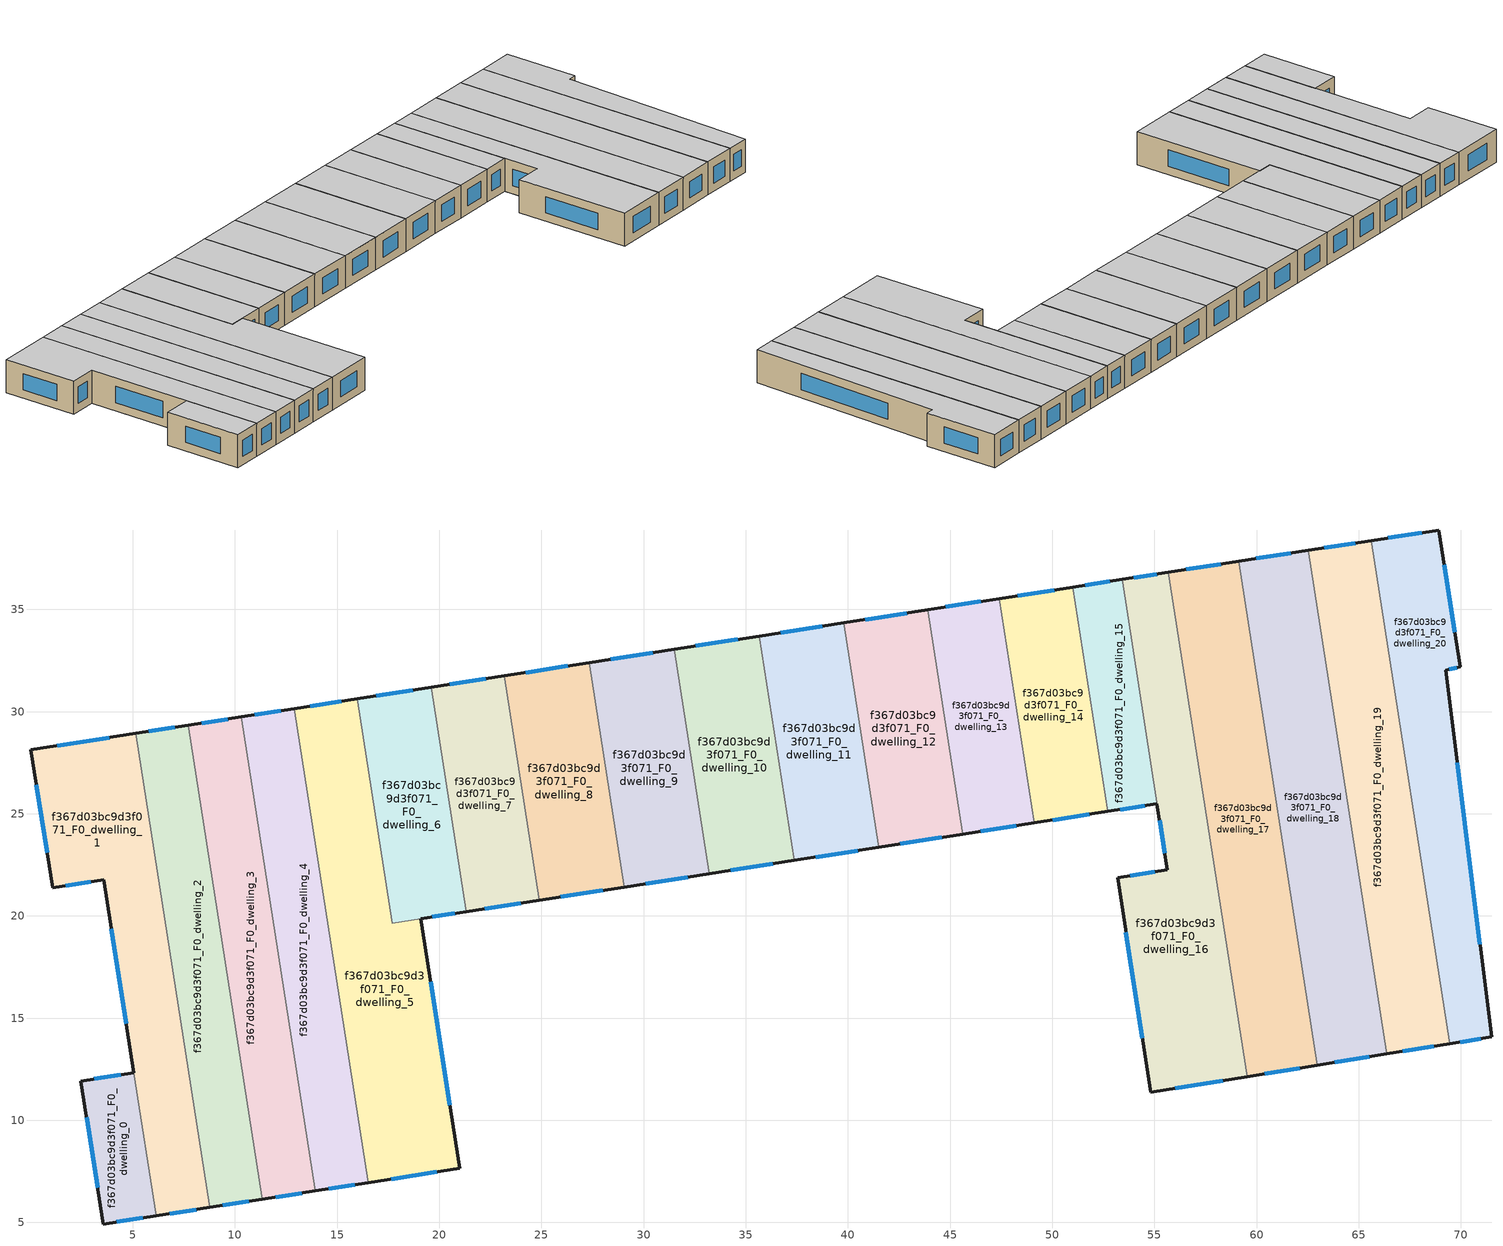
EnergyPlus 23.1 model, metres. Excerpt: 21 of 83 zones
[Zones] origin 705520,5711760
f367d03bc9d3f071_F0_dwelling_0
 floor ground (EU_floor_Construction): 5.06,12.33 6.15,5.33 3.56,4.93 2.46,11.92 z0
 wall outside (EU_wall_Construction): 5.06,12.33 2.46,11.92 3.56,4.93 6.15,5.33 z0:3
 wall to f367d03bc9d3f071_F0_dwelling_1 (EU_wall_Construction): 6.15,5.33 5.06,12.33 z0:3
 window (EU_Window_Construction): 4.22,5.03 5.5,5.23 / 2.74,10.15 3.28,6.69 / 4.4,12.22 3.12,12.02 z0.76:2.24
 ceiling to f367d03bc9d3f071_F1_dwelling_0 (EU_floor_Construction): 6.15,5.33 5.06,12.33 2.46,11.92 3.56,4.93 z3
f367d03bc9d3f071_F0_dwelling_1
 floor ground (EU_floor_Construction): 5.14,28.93 8.76,5.74 6.15,5.33 3.58,21.78 1.08,21.38 0.02,28.13 z0
 wall outside (EU_wall_Construction): 5.14,28.93 0.02,28.13 1.08,21.38 3.58,21.78 5.06,12.32 / 6.15,5.33 8.76,5.74 z0:3
 wall to f367d03bc9d3f071_F0_dwelling_2 (EU_wall_Construction): 8.76,5.74 5.14,28.93 z0:3
 window (EU_Window_Construction): 1.71,21.48 2.95,21.68 / 0.29,26.43 0.81,23.09 / 3.85,28.73 1.32,28.34 / 6.81,5.43 8.1,5.63 / 3.95,19.39 4.68,14.71 z0.76:2.24
 ceiling to f367d03bc9d3f071_F1_dwelling_1 (EU_floor_Construction): 8.76,5.74 5.14,28.93 0.02,28.13 1.08,21.38 3.58,21.78 6.15,5.33 z3
f367d03bc9d3f071_F0_dwelling_10
 floor ground (EU_floor_Construction): 35.67,33.7 37.39,22.72 33.21,22.07 31.5,33.05 z0
 wall outside (EU_wall_Construction): 35.67,33.7 31.5,33.05 / 33.21,22.07 37.39,22.72 z0:3
 wall to f367d03bc9d3f071_F0_dwelling_9 (EU_wall_Construction): 31.5,33.05 33.21,22.07 z0:3
 wall to f367d03bc9d3f071_F0_dwelling_11 (EU_wall_Construction): 37.39,22.72 35.67,33.7 z0:3
 window (EU_Window_Construction): 34.62,33.54 32.56,33.21 / 34.27,22.23 36.33,22.56 z0.76:2.24
 ceiling to f367d03bc9d3f071_F1_dwelling_10 (EU_floor_Construction): 37.39,22.72 35.67,33.7 31.5,33.05 33.21,22.07 z3
f367d03bc9d3f071_F0_dwelling_11
 floor ground (EU_floor_Construction): 39.8,34.34 41.51,23.37 37.39,22.72 35.67,33.7 z0
 wall outside (EU_wall_Construction): 39.8,34.34 35.67,33.7 / 37.39,22.72 41.51,23.37 z0:3
 wall to f367d03bc9d3f071_F0_dwelling_12 (EU_wall_Construction): 41.51,23.37 39.8,34.34 z0:3
 window (EU_Window_Construction): 38.76,34.18 36.72,33.86 / 38.43,22.88 40.47,23.2 z0.76:2.24
 ceiling to f367d03bc9d3f071_F1_dwelling_11 (EU_floor_Construction): 41.51,23.37 39.8,34.34 35.67,33.7 37.39,22.72 z3
f367d03bc9d3f071_F0_dwelling_12
 floor ground (EU_floor_Construction): 43.91,34.99 45.62,24.01 41.51,23.37 39.8,34.34 z0
 wall outside (EU_wall_Construction): 43.91,34.99 39.8,34.34 / 41.51,23.37 45.62,24.01 z0:3
 wall to f367d03bc9d3f071_F0_dwelling_13 (EU_wall_Construction): 45.62,24.01 43.91,34.99 z0:3
 window (EU_Window_Construction): 42.87,34.82 40.84,34.51 / 42.55,23.53 44.58,23.84 z0.76:2.24
 ceiling to f367d03bc9d3f071_F1_dwelling_12 (EU_floor_Construction): 45.62,24.01 43.91,34.99 39.8,34.34 41.51,23.37 z3
f367d03bc9d3f071_F0_dwelling_13
 floor ground (EU_floor_Construction): 47.4,35.53 49.11,24.55 45.62,24.01 43.91,34.99 z0
 wall outside (EU_wall_Construction): 47.4,35.53 43.91,34.99 / 45.62,24.01 49.11,24.55 z0:3
 wall to f367d03bc9d3f071_F0_dwelling_14 (EU_wall_Construction): 49.11,24.55 47.4,35.53 z0:3
 window (EU_Window_Construction): 46.51,35.39 44.79,35.12 / 46.5,24.14 48.23,24.41 z0.76:2.24
 ceiling to f367d03bc9d3f071_F1_dwelling_13 (EU_floor_Construction): 49.11,24.55 47.4,35.53 43.91,34.99 45.62,24.01 z3
f367d03bc9d3f071_F0_dwelling_14
 floor ground (EU_floor_Construction): 51.01,36.09 52.72,25.12 49.11,24.55 47.4,35.53 z0
 wall outside (EU_wall_Construction): 51.01,36.09 47.4,35.53 / 49.11,24.55 52.72,25.12 z0:3
 wall to f367d03bc9d3f071_F0_dwelling_15 (EU_wall_Construction): 52.72,25.12 51.01,36.09 z0:3
 window (EU_Window_Construction): 50.1,35.95 48.31,35.67 / 50.02,24.69 51.81,24.97 z0.76:2.24
 ceiling to f367d03bc9d3f071_F1_dwelling_14 (EU_floor_Construction): 52.72,25.12 51.01,36.09 47.4,35.53 49.11,24.55 z3
f367d03bc9d3f071_F0_dwelling_15
 floor ground (EU_floor_Construction): 53.41,36.47 55.63,22.26 55.13,25.49 52.72,25.12 51.01,36.09 z0
 wall outside (EU_wall_Construction): 52.72,25.12 55.13,25.49 55.63,22.26 / 53.41,36.47 51.01,36.09 z0:3
 wall to f367d03bc9d3f071_F0_dwelling_16 (EU_wall_Construction): 55.63,22.26 53.41,36.47 z0:3
 window (EU_Window_Construction): 53.33,25.21 54.52,25.4 / 52.81,36.37 51.62,36.19 / 55.25,24.67 55.5,23.08 z0.76:2.24
 ceiling to f367d03bc9d3f071_F1_dwelling_15 (EU_floor_Construction): 55.63,22.26 53.41,36.47 51.01,36.09 52.72,25.12 55.13,25.49 z3
f367d03bc9d3f071_F0_dwelling_16
 floor ground (EU_floor_Construction): 55.69,36.82 59.54,12.14 54.82,11.37 53.19,21.87 55.63,22.26 53.41,36.47 z0
 wall outside (EU_wall_Construction): 55.63,22.26 53.19,21.87 54.82,11.37 59.54,12.14 / 55.69,36.82 53.41,36.47 z0:3
 wall to f367d03bc9d3f071_F0_dwelling_17 (EU_wall_Construction): 59.54,12.14 55.69,36.82 z0:3
 window (EU_Window_Construction): 53.61,19.22 54.41,14.02 / 55.02,22.16 53.81,21.97 / 55.11,36.73 53.99,36.56 / 56.02,11.56 58.35,11.94 z0.76:2.24
 ceiling to f367d03bc9d3f071_F1_dwelling_16 (EU_floor_Construction): 59.54,12.14 55.69,36.82 53.41,36.47 55.63,22.26 53.19,21.87 54.82,11.37 z3
f367d03bc9d3f071_F0_dwelling_17
 floor ground (EU_floor_Construction): 59.12,37.36 62.97,12.69 59.54,12.14 55.69,36.82 z0
 wall outside (EU_wall_Construction): 59.54,12.14 62.97,12.69 / 59.12,37.36 55.69,36.82 z0:3
 wall to f367d03bc9d3f071_F0_dwelling_18 (EU_wall_Construction): 62.97,12.69 59.12,37.36 z0:3
 window (EU_Window_Construction): 60.41,12.28 62.11,12.55 / 58.25,37.22 56.56,36.96 z0.76:2.24
 ceiling to f367d03bc9d3f071_F1_dwelling_17 (EU_floor_Construction): 62.97,12.69 59.12,37.36 55.69,36.82 59.54,12.14 z3
f367d03bc9d3f071_F0_dwelling_18
 floor ground (EU_floor_Construction): 62.53,37.89 66.37,13.25 62.97,12.69 59.12,37.36 z0
 wall outside (EU_wall_Construction): 62.97,12.69 66.37,13.25 / 62.53,37.89 59.12,37.36 z0:3
 wall to f367d03bc9d3f071_F0_dwelling_19 (EU_wall_Construction): 66.37,13.25 62.53,37.89 z0:3
 window (EU_Window_Construction): 63.83,12.83 65.51,13.11 / 61.67,37.76 59.98,37.49 z0.76:2.24
 ceiling to f367d03bc9d3f071_F1_dwelling_18 (EU_floor_Construction): 66.37,13.25 62.53,37.89 59.12,37.36 62.97,12.69 z3
f367d03bc9d3f071_F0_dwelling_19
 floor ground (EU_floor_Construction): 65.6,38.37 69.45,13.75 66.37,13.25 62.53,37.89 z0
 wall outside (EU_wall_Construction): 65.6,38.37 62.53,37.89 / 66.37,13.25 69.45,13.75 z0:3
 wall to f367d03bc9d3f071_F0_dwelling_20 (EU_wall_Construction): 69.45,13.75 65.6,38.37 z0:3
 window (EU_Window_Construction): 64.82,38.25 63.3,38.01 / 67.15,13.37 68.67,13.62 z0.76:2.24
 ceiling to f367d03bc9d3f071_F1_dwelling_19 (EU_floor_Construction): 69.45,13.75 65.6,38.37 62.53,37.89 66.37,13.25 z3
f367d03bc9d3f071_F0_dwelling_2
 floor ground (EU_floor_Construction): 7.71,29.34 11.33,6.14 8.76,5.74 5.14,28.93 z0
 wall outside (EU_wall_Construction): 7.71,29.34 5.14,28.93 / 8.76,5.74 11.33,6.14 z0:3
 wall to f367d03bc9d3f071_F0_dwelling_3 (EU_wall_Construction): 11.33,6.14 7.71,29.34 z0:3
 window (EU_Window_Construction): 7.06,29.23 5.79,29.04 / 9.41,5.84 10.68,6.04 z0.76:2.24
 ceiling to f367d03bc9d3f071_F1_dwelling_2 (EU_floor_Construction): 11.33,6.14 7.71,29.34 5.14,28.93 8.76,5.74 z3
f367d03bc9d3f071_F0_dwelling_20
 floor ground (EU_floor_Construction): 68.92,38.89 69.96,32.19 69.26,32.03 71.5,14.08 69.45,13.75 65.6,38.37 z0
 wall outside (EU_wall_Construction): 69.45,13.75 71.5,14.08 69.26,32.03 69.96,32.19 68.92,38.89 65.6,38.37 z0:3
 window (EU_Window_Construction): 70.93,18.62 69.82,27.49 / 69.96,13.83 70.98,14 / 68.08,38.76 66.44,38.5 / 69.7,33.89 69.18,37.2 / 69.44,32.07 69.79,32.15 z0.76:2.24
 ceiling to f367d03bc9d3f071_F1_dwelling_20 (EU_floor_Construction): 71.5,14.08 69.26,32.03 69.96,32.19 68.92,38.89 65.6,38.37 69.45,13.75 z3
f367d03bc9d3f071_F0_dwelling_3
 floor ground (EU_floor_Construction): 10.31,29.74 13.93,6.54 11.33,6.14 7.71,29.34 z0
 wall outside (EU_wall_Construction): 10.31,29.74 7.71,29.34 / 11.33,6.14 13.93,6.54 z0:3
 wall to f367d03bc9d3f071_F0_dwelling_4 (EU_wall_Construction): 13.93,6.54 10.31,29.74 z0:3
 window (EU_Window_Construction): 9.65,29.64 8.37,29.44 / 11.99,6.24 13.27,6.44 z0.76:2.24
 ceiling to f367d03bc9d3f071_F1_dwelling_3 (EU_floor_Construction): 13.93,6.54 10.31,29.74 7.71,29.34 11.33,6.14 z3
f367d03bc9d3f071_F0_dwelling_4
 floor ground (EU_floor_Construction): 12.91,30.15 16.53,6.95 13.93,6.54 10.31,29.74 z0
 wall outside (EU_wall_Construction): 12.91,30.15 10.31,29.74 / 13.93,6.54 16.53,6.95 z0:3
 wall to f367d03bc9d3f071_F0_dwelling_5 (EU_wall_Construction): 16.53,6.95 12.91,30.15 z0:3
 window (EU_Window_Construction): 12.25,30.04 10.97,29.84 / 14.59,6.65 15.87,6.85 z0.76:2.24
 ceiling to f367d03bc9d3f071_F1_dwelling_4 (EU_floor_Construction): 16.53,6.95 12.91,30.15 10.31,29.74 13.93,6.54 z3
f367d03bc9d3f071_F0_dwelling_5
 floor ground (EU_floor_Construction): 15.99,30.63 17.71,19.65 19.09,19.87 21.01,7.65 16.53,6.95 12.91,30.15 z0
 wall outside (EU_wall_Construction): 16.53,6.95 21.01,7.65 19.09,19.87 / 15.99,30.63 12.91,30.15 z0:3
 wall to f367d03bc9d3f071_F0_dwelling_6 (EU_wall_Construction): 19.09,19.87 17.71,19.65 15.99,30.63 z0:3
 window (EU_Window_Construction): 17.66,7.13 19.87,7.47 / 15.21,30.51 13.69,30.27 / 20.52,10.74 19.58,16.78 z0.76:2.24
 ceiling to f367d03bc9d3f071_F1_dwelling_5 (EU_floor_Construction): 21.01,7.65 19.09,19.87 17.71,19.65 15.99,30.63 12.91,30.15 16.53,6.95 z3
f367d03bc9d3f071_F0_dwelling_6
 floor ground (EU_floor_Construction): 19.61,31.19 21.33,20.21 17.71,19.65 15.99,30.63 z0
 wall outside (EU_wall_Construction): 19.61,31.19 15.99,30.63 / 19.1,19.87 21.33,20.21 z0:3
 wall to f367d03bc9d3f071_F0_dwelling_7 (EU_wall_Construction): 21.33,20.21 19.61,31.19 z0:3
 window (EU_Window_Construction): 18.7,31.05 16.91,30.77 / 19.66,19.95 20.76,20.13 z0.76:2.24
 ceiling to f367d03bc9d3f071_F1_dwelling_6 (EU_floor_Construction): 21.33,20.21 19.61,31.19 15.99,30.63 17.71,19.65 z3
f367d03bc9d3f071_F0_dwelling_7
 floor ground (EU_floor_Construction): 23.19,31.75 24.9,20.77 21.33,20.21 19.61,31.19 z0
 wall outside (EU_wall_Construction): 23.19,31.75 19.61,31.19 / 21.33,20.21 24.9,20.77 z0:3
 wall to f367d03bc9d3f071_F0_dwelling_8 (EU_wall_Construction): 24.9,20.77 23.19,31.75 z0:3
 window (EU_Window_Construction): 22.28,31.61 20.52,31.33 / 22.23,20.35 24,20.63 z0.76:2.24
 ceiling to f367d03bc9d3f071_F1_dwelling_7 (EU_floor_Construction): 24.9,20.77 23.19,31.75 19.61,31.19 21.33,20.21 z3
f367d03bc9d3f071_F0_dwelling_8
 floor ground (EU_floor_Construction): 27.33,32.4 29.05,21.42 24.9,20.77 23.19,31.75 z0
 wall outside (EU_wall_Construction): 27.33,32.4 23.19,31.75 / 24.9,20.77 29.05,21.42 z0:3
 wall to f367d03bc9d3f071_F0_dwelling_9 (EU_wall_Construction): 29.05,21.42 27.33,32.4 z0:3
 window (EU_Window_Construction): 26.28,32.23 24.23,31.91 / 25.95,20.93 28,21.25 z0.76:2.24
 ceiling to f367d03bc9d3f071_F1_dwelling_8 (EU_floor_Construction): 29.05,21.42 27.33,32.4 23.19,31.75 24.9,20.77 z3
f367d03bc9d3f071_F0_dwelling_9
 floor ground (EU_floor_Construction): 31.5,33.05 33.21,22.07 29.05,21.42 27.33,32.4 z0
 wall outside (EU_wall_Construction): 31.5,33.05 27.33,32.4 / 29.05,21.42 33.21,22.07 z0:3
 window (EU_Window_Construction): 30.45,32.88 28.39,32.56 / 30.1,21.58 32.16,21.9 z0.76:2.24
 ceiling to f367d03bc9d3f071_F1_dwelling_9 (EU_floor_Construction): 33.21,22.07 31.5,33.05 27.33,32.4 29.05,21.42 z3
[Building]
EU S2 Campaign: North Axis=0; Terrain=City; Solar Distribution=FullExterior
[Site:Location]
London: Latitude=51.5; Longitude=-0.5; Time Zone=0; Elevation=25
[SizingPeriod:WeatherFileDays]
AnnualSizingPeriod: Begin Month=1; Begin Day of Month=1; End Month=12; End Day of Month=31; Day of Week for Start Day=Monday; Use Weather File Daylight Saving Period=No; Use Weather File Rain and Snow Indicators=No
[MATERIAL]
EU_InternalMass_Material: Roughness=MediumRough; Thickness=0.1; Conductivity=1; Density=1800; Specific Heat=900; Thermal Absorptance=0.9; Solar Absorptance=0.7; Visible Absorptance=0.7
[MATERIAL:NOMASS] Roughness=MediumRough; Thermal Absorptance=0.9; Solar Absorptance=0.7; Visible Absorptance=0.7
Name | Thermal Resistance
EU_wall_NoMass | 0.655885
EU_floor_NoMass | 2.16442
[WINDOWMATERIAL:SIMPLEGLAZINGSYSTEM]
EU_Window_SimpleGlazing: UFactor=2.91071; Solar Heat Gain Coefficient=0.76; Visible Transmittance=0.76
[CONSTRUCTION]
EU_wall_Construction: EU_wall_NoMass
EU_floor_Construction: EU_floor_NoMass
EU_Window_Construction: EU_Window_SimpleGlazing
EU_InternalMass_Construction: EU_InternalMass_Material
[ZONE] Type=1; Multiplier=1; Ceiling Height=autocalculate; Floor Area=autocalculate; Part of Total Floor Area=Yes
Name | Volume
f367d03bc9d3f071_F0_dwelling_0 | 55.7585
f367d03bc9d3f071_F0_dwelling_1 | 238.176
f367d03bc9d3f071_F0_dwelling_10 | 140.707
f367d03bc9d3f071_F0_dwelling_11 | 139.317
f367d03bc9d3f071_F0_dwelling_12 | 138.643
f367d03bc9d3f071_F0_dwelling_13 | 117.623
f367d03bc9d3f071_F0_dwelling_14 | 121.968
f367d03bc9d3f071_F0_dwelling_15 | 81.1106
f367d03bc9d3f071_F0_dwelling_16 | 251.33
f367d03bc9d3f071_F0_dwelling_17 | 260.581
f367d03bc9d3f071_F0_dwelling_18 | 257.861
f367d03bc9d3f071_F0_dwelling_19 | 232.865
f367d03bc9d3f071_F0_dwelling_2 | 183.449
f367d03bc9d3f071_F0_dwelling_20 | 196.497
f367d03bc9d3f071_F0_dwelling_3 | 184.989
f367d03bc9d3f071_F0_dwelling_4 | 185.347
f367d03bc9d3f071_F0_dwelling_5 | 272.019
f367d03bc9d3f071_F0_dwelling_6 | 122.17
f367d03bc9d3f071_F0_dwelling_7 | 120.524
f367d03bc9d3f071_F0_dwelling_8 | 139.863
f367d03bc9d3f071_F0_dwelling_9 | 140.706
[INTERNALMASS] Construction=EU_InternalMass_Construction
Name | Zone or ZoneList | Surface Area
f367d03bc9d3f071_F0_dwelling_0_EU_InternalMass | f367d03bc9d3f071_F0_dwelling_0 | 18.5863
f367d03bc9d3f071_F0_dwelling_1_EU_InternalMass | f367d03bc9d3f071_F0_dwelling_1 | 79.3736
f367d03bc9d3f071_F0_dwelling_2_EU_InternalMass | f367d03bc9d3f071_F0_dwelling_2 | 61.1498
f367d03bc9d3f071_F0_dwelling_3_EU_InternalMass | f367d03bc9d3f071_F0_dwelling_3 | 61.6627
f367d03bc9d3f071_F0_dwelling_4_EU_InternalMass | f367d03bc9d3f071_F0_dwelling_4 | 61.7823
f367d03bc9d3f071_F0_dwelling_5_EU_InternalMass | f367d03bc9d3f071_F0_dwelling_5 | 90.6732
f367d03bc9d3f071_F0_dwelling_6_EU_InternalMass | f367d03bc9d3f071_F0_dwelling_6 | 40.7251
f367d03bc9d3f071_F0_dwelling_7_EU_InternalMass | f367d03bc9d3f071_F0_dwelling_7 | 40.1743
f367d03bc9d3f071_F0_dwelling_8_EU_InternalMass | f367d03bc9d3f071_F0_dwelling_8 | 46.6211
f367d03bc9d3f071_F0_dwelling_9_EU_InternalMass | f367d03bc9d3f071_F0_dwelling_9 | 46.9024
f367d03bc9d3f071_F0_dwelling_10_EU_InternalMass | f367d03bc9d3f071_F0_dwelling_10 | 46.9024
f367d03bc9d3f071_F0_dwelling_11_EU_InternalMass | f367d03bc9d3f071_F0_dwelling_11 | 46.439
f367d03bc9d3f071_F0_dwelling_12_EU_InternalMass | f367d03bc9d3f071_F0_dwelling_12 | 46.2143
f367d03bc9d3f071_F0_dwelling_13_EU_InternalMass | f367d03bc9d3f071_F0_dwelling_13 | 39.2078
f367d03bc9d3f071_F0_dwelling_14_EU_InternalMass | f367d03bc9d3f071_F0_dwelling_14 | 40.6558
f367d03bc9d3f071_F0_dwelling_15_EU_InternalMass | f367d03bc9d3f071_F0_dwelling_15 | 27.0369
f367d03bc9d3f071_F0_dwelling_16_EU_InternalMass | f367d03bc9d3f071_F0_dwelling_16 | 83.7651
f367d03bc9d3f071_F0_dwelling_17_EU_InternalMass | f367d03bc9d3f071_F0_dwelling_17 | 86.8623
f367d03bc9d3f071_F0_dwelling_18_EU_InternalMass | f367d03bc9d3f071_F0_dwelling_18 | 85.9647
f367d03bc9d3f071_F0_dwelling_19_EU_InternalMass | f367d03bc9d3f071_F0_dwelling_19 | 77.6215
f367d03bc9d3f071_F0_dwelling_20_EU_InternalMass | f367d03bc9d3f071_F0_dwelling_20 | 65.4989
[OTHEREQUIPMENT] Fuel Type=Electricity; Design Level Calculation Method=Watts/Area; Power per Zone Floor Area=1; Fraction Latent=0; Fraction Radiant=0; Fraction Lost=0; Carbon Dioxide Generation Rate=0; EndUse Subcategory=EU_Step8_InternalGains
Name | Zone or ZoneList or Space or SpaceList | Schedule
EU_Step8_InternalGain_f367d03bc9d3f071_F0_dwelling_0_f000 | f367d03bc9d3f071_F0_dwelling_0 | EU_Step8_GainSchedule_f367d03bc9d3f071_F0_dwelling_0_f000
EU_Step8_InternalGain_f367d03bc9d3f071_F0_dwelling_1_f000 | f367d03bc9d3f071_F0_dwelling_1 | EU_Step8_GainSchedule_f367d03bc9d3f071_F0_dwelling_1_f000
EU_Step8_InternalGain_f367d03bc9d3f071_F0_dwelling_2_f000 | f367d03bc9d3f071_F0_dwelling_2 | EU_Step8_GainSchedule_f367d03bc9d3f071_F0_dwelling_2_f000
EU_Step8_InternalGain_f367d03bc9d3f071_F0_dwelling_3_f000 | f367d03bc9d3f071_F0_dwelling_3 | EU_Step8_GainSchedule_f367d03bc9d3f071_F0_dwelling_3_f000
EU_Step8_InternalGain_f367d03bc9d3f071_F0_dwelling_4_f000 | f367d03bc9d3f071_F0_dwelling_4 | EU_Step8_GainSchedule_f367d03bc9d3f071_F0_dwelling_4_f000
EU_Step8_InternalGain_f367d03bc9d3f071_F0_dwelling_5_f000 | f367d03bc9d3f071_F0_dwelling_5 | EU_Step8_GainSchedule_f367d03bc9d3f071_F0_dwelling_5_f000
EU_Step8_InternalGain_f367d03bc9d3f071_F0_dwelling_6_f000 | f367d03bc9d3f071_F0_dwelling_6 | EU_Step8_GainSchedule_f367d03bc9d3f071_F0_dwelling_6_f000
EU_Step8_InternalGain_f367d03bc9d3f071_F0_dwelling_7_f000 | f367d03bc9d3f071_F0_dwelling_7 | EU_Step8_GainSchedule_f367d03bc9d3f071_F0_dwelling_7_f000
EU_Step8_InternalGain_f367d03bc9d3f071_F0_dwelling_8_f000 | f367d03bc9d3f071_F0_dwelling_8 | EU_Step8_GainSchedule_f367d03bc9d3f071_F0_dwelling_8_f000
EU_Step8_InternalGain_f367d03bc9d3f071_F0_dwelling_9_f000 | f367d03bc9d3f071_F0_dwelling_9 | EU_Step8_GainSchedule_f367d03bc9d3f071_F0_dwelling_9_f000
EU_Step8_InternalGain_f367d03bc9d3f071_F0_dwelling_10_f000 | f367d03bc9d3f071_F0_dwelling_10 | EU_Step8_GainSchedule_f367d03bc9d3f071_F0_dwelling_10_f000
EU_Step8_InternalGain_f367d03bc9d3f071_F0_dwelling_11_f000 | f367d03bc9d3f071_F0_dwelling_11 | EU_Step8_GainSchedule_f367d03bc9d3f071_F0_dwelling_11_f000
EU_Step8_InternalGain_f367d03bc9d3f071_F0_dwelling_12_f000 | f367d03bc9d3f071_F0_dwelling_12 | EU_Step8_GainSchedule_f367d03bc9d3f071_F0_dwelling_12_f000
EU_Step8_InternalGain_f367d03bc9d3f071_F0_dwelling_13_f000 | f367d03bc9d3f071_F0_dwelling_13 | EU_Step8_GainSchedule_f367d03bc9d3f071_F0_dwelling_13_f000
EU_Step8_InternalGain_f367d03bc9d3f071_F0_dwelling_14_f000 | f367d03bc9d3f071_F0_dwelling_14 | EU_Step8_GainSchedule_f367d03bc9d3f071_F0_dwelling_14_f000
EU_Step8_InternalGain_f367d03bc9d3f071_F0_dwelling_15_f000 | f367d03bc9d3f071_F0_dwelling_15 | EU_Step8_GainSchedule_f367d03bc9d3f071_F0_dwelling_15_f000
EU_Step8_InternalGain_f367d03bc9d3f071_F0_dwelling_16_f000 | f367d03bc9d3f071_F0_dwelling_16 | EU_Step8_GainSchedule_f367d03bc9d3f071_F0_dwelling_16_f000
EU_Step8_InternalGain_f367d03bc9d3f071_F0_dwelling_17_f000 | f367d03bc9d3f071_F0_dwelling_17 | EU_Step8_GainSchedule_f367d03bc9d3f071_F0_dwelling_17_f000
EU_Step8_InternalGain_f367d03bc9d3f071_F0_dwelling_18_f000 | f367d03bc9d3f071_F0_dwelling_18 | EU_Step8_GainSchedule_f367d03bc9d3f071_F0_dwelling_18_f000
EU_Step8_InternalGain_f367d03bc9d3f071_F0_dwelling_19_f000 | f367d03bc9d3f071_F0_dwelling_19 | EU_Step8_GainSchedule_f367d03bc9d3f071_F0_dwelling_19_f000
EU_Step8_InternalGain_f367d03bc9d3f071_F0_dwelling_20_f000 | f367d03bc9d3f071_F0_dwelling_20 | EU_Step8_GainSchedule_f367d03bc9d3f071_F0_dwelling_20_f000
[ZONEVENTILATION:DESIGNFLOWRATE] Schedule=EU_AlwaysOn; Design Flow Rate Calculation Method=AirChanges/Hour; Air Changes per Hour=0.462017; Ventilation Type=Natural; Fan Pressure Rise=0; Fan Total Efficiency=1; Constant Term Coefficient=1; Temperature Term Coefficient=0; Velocity Term Coefficient=0; Velocity Squared Term Coefficient=0; Minimum Indoor Temperature=-100; Maximum Indoor Temperature=100; Delta Temperature=-100; Minimum Outdoor Temperature=-100; Maximum Outdoor Temperature=100; Maximum Wind Speed=40
Name | Zone or ZoneList or Space or SpaceList
EU_ConstantAir_f367d03bc9d3f071_F0_dwelling_0 | f367d03bc9d3f071_F0_dwelling_0
EU_ConstantAir_f367d03bc9d3f071_F0_dwelling_1 | f367d03bc9d3f071_F0_dwelling_1
EU_ConstantAir_f367d03bc9d3f071_F0_dwelling_2 | f367d03bc9d3f071_F0_dwelling_2
EU_ConstantAir_f367d03bc9d3f071_F0_dwelling_3 | f367d03bc9d3f071_F0_dwelling_3
EU_ConstantAir_f367d03bc9d3f071_F0_dwelling_4 | f367d03bc9d3f071_F0_dwelling_4
EU_ConstantAir_f367d03bc9d3f071_F0_dwelling_5 | f367d03bc9d3f071_F0_dwelling_5
EU_ConstantAir_f367d03bc9d3f071_F0_dwelling_6 | f367d03bc9d3f071_F0_dwelling_6
EU_ConstantAir_f367d03bc9d3f071_F0_dwelling_7 | f367d03bc9d3f071_F0_dwelling_7
EU_ConstantAir_f367d03bc9d3f071_F0_dwelling_8 | f367d03bc9d3f071_F0_dwelling_8
EU_ConstantAir_f367d03bc9d3f071_F0_dwelling_9 | f367d03bc9d3f071_F0_dwelling_9
EU_ConstantAir_f367d03bc9d3f071_F0_dwelling_10 | f367d03bc9d3f071_F0_dwelling_10
EU_ConstantAir_f367d03bc9d3f071_F0_dwelling_11 | f367d03bc9d3f071_F0_dwelling_11
EU_ConstantAir_f367d03bc9d3f071_F0_dwelling_12 | f367d03bc9d3f071_F0_dwelling_12
EU_ConstantAir_f367d03bc9d3f071_F0_dwelling_13 | f367d03bc9d3f071_F0_dwelling_13
EU_ConstantAir_f367d03bc9d3f071_F0_dwelling_14 | f367d03bc9d3f071_F0_dwelling_14
EU_ConstantAir_f367d03bc9d3f071_F0_dwelling_15 | f367d03bc9d3f071_F0_dwelling_15
EU_ConstantAir_f367d03bc9d3f071_F0_dwelling_16 | f367d03bc9d3f071_F0_dwelling_16
EU_ConstantAir_f367d03bc9d3f071_F0_dwelling_17 | f367d03bc9d3f071_F0_dwelling_17
EU_ConstantAir_f367d03bc9d3f071_F0_dwelling_18 | f367d03bc9d3f071_F0_dwelling_18
EU_ConstantAir_f367d03bc9d3f071_F0_dwelling_19 | f367d03bc9d3f071_F0_dwelling_19
EU_ConstantAir_f367d03bc9d3f071_F0_dwelling_20 | f367d03bc9d3f071_F0_dwelling_20
[HVACTEMPLATE:THERMOSTAT] Constant Heating Setpoint=20; Constant Cooling Setpoint=50
EU_HeatOnly_f367d03bc9d3f071_F0_dwelling_0; EU_HeatOnly_f367d03bc9d3f071_F0_dwelling_1; EU_HeatOnly_f367d03bc9d3f071_F0_dwelling_2; EU_HeatOnly_f367d03bc9d3f071_F0_dwelling_3; EU_HeatOnly_f367d03bc9d3f071_F0_dwelling_4; EU_HeatOnly_f367d03bc9d3f071_F0_dwelling_5; EU_HeatOnly_f367d03bc9d3f071_F0_dwelling_6; EU_HeatOnly_f367d03bc9d3f071_F0_dwelling_7; EU_HeatOnly_f367d03bc9d3f071_F0_dwelling_8; EU_HeatOnly_f367d03bc9d3f071_F0_dwelling_9; EU_HeatOnly_f367d03bc9d3f071_F0_dwelling_10; EU_HeatOnly_f367d03bc9d3f071_F0_dwelling_11; EU_HeatOnly_f367d03bc9d3f071_F0_dwelling_12; EU_HeatOnly_f367d03bc9d3f071_F0_dwelling_13; EU_HeatOnly_f367d03bc9d3f071_F0_dwelling_14; EU_HeatOnly_f367d03bc9d3f071_F0_dwelling_15; EU_HeatOnly_f367d03bc9d3f071_F0_dwelling_16; EU_HeatOnly_f367d03bc9d3f071_F0_dwelling_17; EU_HeatOnly_f367d03bc9d3f071_F0_dwelling_18; EU_HeatOnly_f367d03bc9d3f071_F0_dwelling_19; EU_HeatOnly_f367d03bc9d3f071_F0_dwelling_20; EU_HeatOnly_f367d03bc9d3f071_F1_dwelling_0; EU_HeatOnly_f367d03bc9d3f071_F1_dwelling_1; EU_HeatOnly_f367d03bc9d3f071_F1_dwelling_2; EU_HeatOnly_f367d03bc9d3f071_F1_dwelling_3; EU_HeatOnly_f367d03bc9d3f071_F1_dwelling_4; EU_HeatOnly_f367d03bc9d3f071_F1_dwelling_5; EU_HeatOnly_f367d03bc9d3f071_F1_dwelling_6; EU_HeatOnly_f367d03bc9d3f071_F1_dwelling_7; EU_HeatOnly_f367d03bc9d3f071_F1_dwelling_8; EU_HeatOnly_f367d03bc9d3f071_F1_dwelling_9; EU_HeatOnly_f367d03bc9d3f071_F1_dwelling_10; EU_HeatOnly_f367d03bc9d3f071_F1_dwelling_11; EU_HeatOnly_f367d03bc9d3f071_F1_dwelling_12; EU_HeatOnly_f367d03bc9d3f071_F1_dwelling_13; EU_HeatOnly_f367d03bc9d3f071_F1_dwelling_14; EU_HeatOnly_f367d03bc9d3f071_F1_dwelling_15; EU_HeatOnly_f367d03bc9d3f071_F1_dwelling_16; EU_HeatOnly_f367d03bc9d3f071_F1_dwelling_17; EU_HeatOnly_f367d03bc9d3f071_F1_dwelling_18; EU_HeatOnly_f367d03bc9d3f071_F1_dwelling_19; EU_HeatOnly_f367d03bc9d3f071_F1_dwelling_20; EU_HeatOnly_f367d03bc9d3f071_F2_dwelling_0; EU_HeatOnly_f367d03bc9d3f071_F2_dwelling_1; EU_HeatOnly_f367d03bc9d3f071_F2_dwelling_2; EU_HeatOnly_f367d03bc9d3f071_F2_dwelling_3; EU_HeatOnly_f367d03bc9d3f071_F2_dwelling_4; EU_HeatOnly_f367d03bc9d3f071_F2_dwelling_5; EU_HeatOnly_f367d03bc9d3f071_F2_dwelling_6; EU_HeatOnly_f367d03bc9d3f071_F2_dwelling_7; EU_HeatOnly_f367d03bc9d3f071_F2_dwelling_8; EU_HeatOnly_f367d03bc9d3f071_F2_dwelling_9; EU_HeatOnly_f367d03bc9d3f071_F2_dwelling_10; EU_HeatOnly_f367d03bc9d3f071_F2_dwelling_11; EU_HeatOnly_f367d03bc9d3f071_F2_dwelling_12; EU_HeatOnly_f367d03bc9d3f071_F2_dwelling_13; EU_HeatOnly_f367d03bc9d3f071_F2_dwelling_14; EU_HeatOnly_f367d03bc9d3f071_F2_dwelling_15; EU_HeatOnly_f367d03bc9d3f071_F2_dwelling_16; EU_HeatOnly_f367d03bc9d3f071_F2_dwelling_17; EU_HeatOnly_f367d03bc9d3f071_F2_dwelling_18; EU_HeatOnly_f367d03bc9d3f071_F2_dwelling_19; EU_HeatOnly_f367d03bc9d3f071_F2_dwelling_20; EU_HeatOnly_f367d03bc9d3f071_F3_dwelling_0; EU_HeatOnly_f367d03bc9d3f071_F3_dwelling_1; EU_HeatOnly_f367d03bc9d3f071_F3_dwelling_2; EU_HeatOnly_f367d03bc9d3f071_F3_dwelling_3; EU_HeatOnly_f367d03bc9d3f071_F3_dwelling_4; EU_HeatOnly_f367d03bc9d3f071_F3_dwelling_5; EU_HeatOnly_f367d03bc9d3f071_F3_dwelling_6; EU_HeatOnly_f367d03bc9d3f071_F3_dwelling_7; EU_HeatOnly_f367d03bc9d3f071_F3_dwelling_8; EU_HeatOnly_f367d03bc9d3f071_F3_dwelling_9; EU_HeatOnly_f367d03bc9d3f071_F3_dwelling_10; EU_HeatOnly_f367d03bc9d3f071_F3_dwelling_11; EU_HeatOnly_f367d03bc9d3f071_F3_dwelling_12; EU_HeatOnly_f367d03bc9d3f071_F3_dwelling_13; EU_HeatOnly_f367d03bc9d3f071_F3_dwelling_14; EU_HeatOnly_f367d03bc9d3f071_F3_dwelling_15; EU_HeatOnly_f367d03bc9d3f071_F3_dwelling_16; EU_HeatOnly_f367d03bc9d3f071_F3_dwelling_17; EU_HeatOnly_f367d03bc9d3f071_F3_dwelling_18; EU_HeatOnly_f367d03bc9d3f071_F3_dwelling_19
[HVACTEMPLATE:ZONE:IDEALLOADSAIRSYSTEM] System Availability Schedule=EU_AlwaysOn; Maximum Heating Supply Air Temperature=50; Minimum Cooling Supply Air Temperature=13; Maximum Heating Supply Air Humidity Ratio=0.0156; Minimum Cooling Supply Air Humidity Ratio=0.0077; Heating Limit=NoLimit; Cooling Limit=NoLimit; Heating Availability Schedule=EU_AlwaysOn; Cooling Availability Schedule=EU_CoolingOff; Dehumidification Control Type=ConstantSensibleHeatRatio; Cooling Sensible Heat Ratio=0.7; Dehumidification Setpoint=60; Humidification Control Type=None; Humidification Setpoint=30; Outdoor Air Method=None; Outdoor Air Flow Rate per Person=0.00944; Outdoor Air Flow Rate per Zone Floor Area=0; Outdoor Air Flow Rate per Zone=0; Demand Controlled Ventilation Type=None; Outdoor Air Economizer Type=NoEconomizer; Heat Recovery Type=None; Sensible Heat Recovery Effectiveness=0.7; Latent Heat Recovery Effectiveness=0.65
Name | Template Thermostat
f367d03bc9d3f071_F0_dwelling_0 | EU_HeatOnly_f367d03bc9d3f071_F0_dwelling_0
f367d03bc9d3f071_F0_dwelling_1 | EU_HeatOnly_f367d03bc9d3f071_F0_dwelling_1
f367d03bc9d3f071_F0_dwelling_2 | EU_HeatOnly_f367d03bc9d3f071_F0_dwelling_2
f367d03bc9d3f071_F0_dwelling_3 | EU_HeatOnly_f367d03bc9d3f071_F0_dwelling_3
f367d03bc9d3f071_F0_dwelling_4 | EU_HeatOnly_f367d03bc9d3f071_F0_dwelling_4
f367d03bc9d3f071_F0_dwelling_5 | EU_HeatOnly_f367d03bc9d3f071_F0_dwelling_5
f367d03bc9d3f071_F0_dwelling_6 | EU_HeatOnly_f367d03bc9d3f071_F0_dwelling_6
f367d03bc9d3f071_F0_dwelling_7 | EU_HeatOnly_f367d03bc9d3f071_F0_dwelling_7
f367d03bc9d3f071_F0_dwelling_8 | EU_HeatOnly_f367d03bc9d3f071_F0_dwelling_8
f367d03bc9d3f071_F0_dwelling_9 | EU_HeatOnly_f367d03bc9d3f071_F0_dwelling_9
f367d03bc9d3f071_F0_dwelling_10 | EU_HeatOnly_f367d03bc9d3f071_F0_dwelling_10
f367d03bc9d3f071_F0_dwelling_11 | EU_HeatOnly_f367d03bc9d3f071_F0_dwelling_11
f367d03bc9d3f071_F0_dwelling_12 | EU_HeatOnly_f367d03bc9d3f071_F0_dwelling_12
f367d03bc9d3f071_F0_dwelling_13 | EU_HeatOnly_f367d03bc9d3f071_F0_dwelling_13
f367d03bc9d3f071_F0_dwelling_14 | EU_HeatOnly_f367d03bc9d3f071_F0_dwelling_14
f367d03bc9d3f071_F0_dwelling_15 | EU_HeatOnly_f367d03bc9d3f071_F0_dwelling_15
f367d03bc9d3f071_F0_dwelling_16 | EU_HeatOnly_f367d03bc9d3f071_F0_dwelling_16
f367d03bc9d3f071_F0_dwelling_17 | EU_HeatOnly_f367d03bc9d3f071_F0_dwelling_17
f367d03bc9d3f071_F0_dwelling_18 | EU_HeatOnly_f367d03bc9d3f071_F0_dwelling_18
f367d03bc9d3f071_F0_dwelling_19 | EU_HeatOnly_f367d03bc9d3f071_F0_dwelling_19
f367d03bc9d3f071_F0_dwelling_20 | EU_HeatOnly_f367d03bc9d3f071_F0_dwelling_20
[SIZING:ZONE] Zone Cooling Design Supply Air Temperature Input Method=SupplyAirTemperature; Zone Cooling Design Supply Air Temperature=13; Zone Heating Design Supply Air Temperature Input Method=SupplyAirTemperature; Zone Heating Design Supply Air Temperature=50; Zone Cooling Design Supply Air Humidity Ratio=0.008; Zone Heating Design Supply Air Humidity Ratio=0.008; Cooling Design Air Flow Method=DesignDay; Cooling Design Air Flow Rate=0; Cooling Minimum Air Flow per Zone Floor Area=0.000762; Cooling Minimum Air Flow=0; Cooling Minimum Air Flow Fraction=0.2; Heating Design Air Flow Method=DesignDay; Heating Design Air Flow Rate=0; Heating Maximum Air Flow per Zone Floor Area=0.002032; Heating Maximum Air Flow=0.141576; Heating Maximum Air Flow Fraction=0.3; Account for Dedicated Outdoor Air System=No; Dedicated Outdoor Air System Control Strategy=NeutralSupplyAir; Dedicated Outdoor Air Low Setpoint Temperature for Design=autosize; Dedicated Outdoor Air High Setpoint Temperature for Design=autosize; Zone Load Sizing Method=Sensible Load Only No Latent Load; Zone Latent Cooling Design Supply Air Humidity Ratio Input Method=HumidityRatioDifference; Zone Cooling Design Supply Air Humidity Ratio Difference=0.005; Zone Latent Heating Design Supply Air Humidity Ratio Input Method=HumidityRatioDifference; Zone Humidification Design Supply Air Humidity Ratio Difference=0.005
f367d03bc9d3f071_F0_dwelling_0; f367d03bc9d3f071_F0_dwelling_1; f367d03bc9d3f071_F0_dwelling_2; f367d03bc9d3f071_F0_dwelling_3; f367d03bc9d3f071_F0_dwelling_4; f367d03bc9d3f071_F0_dwelling_5; f367d03bc9d3f071_F0_dwelling_6; f367d03bc9d3f071_F0_dwelling_7; f367d03bc9d3f071_F0_dwelling_8; f367d03bc9d3f071_F0_dwelling_9; f367d03bc9d3f071_F0_dwelling_10; f367d03bc9d3f071_F0_dwelling_11; f367d03bc9d3f071_F0_dwelling_12; f367d03bc9d3f071_F0_dwelling_13; f367d03bc9d3f071_F0_dwelling_14; f367d03bc9d3f071_F0_dwelling_15; f367d03bc9d3f071_F0_dwelling_16; f367d03bc9d3f071_F0_dwelling_17; f367d03bc9d3f071_F0_dwelling_18; f367d03bc9d3f071_F0_dwelling_19; f367d03bc9d3f071_F0_dwelling_20
[SCHEDULE:CONSTANT]
Name | Hourly Value
EU_AlwaysOn | 1
EU_CoolingOff | 0
[SCHEDULE:FILE] Column Number=1; Rows to Skip at Top=0; Number of Hours of Data=8760; Column Separator=Comma; Interpolate to Timestep=No; Minutes per Item=60; Adjust Schedule for Daylight Savings=Yes
Name | File
EU_Step8_GainSchedule_f367d03bc9d3f071_F0_dwelling_0_f000 | ../../schedules/f367d03bc9d3f071/f367d03bc9d3f071_F0_dwelling_0_f000_gain.csv
EU_Step8_GainSchedule_f367d03bc9d3f071_F0_dwelling_1_f000 | ../../schedules/f367d03bc9d3f071/f367d03bc9d3f071_F0_dwelling_1_f000_gain.csv
EU_Step8_GainSchedule_f367d03bc9d3f071_F0_dwelling_2_f000 | ../../schedules/f367d03bc9d3f071/f367d03bc9d3f071_F0_dwelling_2_f000_gain.csv
EU_Step8_GainSchedule_f367d03bc9d3f071_F0_dwelling_3_f000 | ../../schedules/f367d03bc9d3f071/f367d03bc9d3f071_F0_dwelling_3_f000_gain.csv
EU_Step8_GainSchedule_f367d03bc9d3f071_F0_dwelling_4_f000 | ../../schedules/f367d03bc9d3f071/f367d03bc9d3f071_F0_dwelling_4_f000_gain.csv
EU_Step8_GainSchedule_f367d03bc9d3f071_F0_dwelling_5_f000 | ../../schedules/f367d03bc9d3f071/f367d03bc9d3f071_F0_dwelling_5_f000_gain.csv
EU_Step8_GainSchedule_f367d03bc9d3f071_F0_dwelling_6_f000 | ../../schedules/f367d03bc9d3f071/f367d03bc9d3f071_F0_dwelling_6_f000_gain.csv
EU_Step8_GainSchedule_f367d03bc9d3f071_F0_dwelling_7_f000 | ../../schedules/f367d03bc9d3f071/f367d03bc9d3f071_F0_dwelling_7_f000_gain.csv
EU_Step8_GainSchedule_f367d03bc9d3f071_F0_dwelling_8_f000 | ../../schedules/f367d03bc9d3f071/f367d03bc9d3f071_F0_dwelling_8_f000_gain.csv
EU_Step8_GainSchedule_f367d03bc9d3f071_F0_dwelling_9_f000 | ../../schedules/f367d03bc9d3f071/f367d03bc9d3f071_F0_dwelling_9_f000_gain.csv
EU_Step8_GainSchedule_f367d03bc9d3f071_F0_dwelling_10_f000 | ../../schedules/f367d03bc9d3f071/f367d03bc9d3f071_F0_dwelling_10_f000_gain.csv
EU_Step8_GainSchedule_f367d03bc9d3f071_F0_dwelling_11_f000 | ../../schedules/f367d03bc9d3f071/f367d03bc9d3f071_F0_dwelling_11_f000_gain.csv
EU_Step8_GainSchedule_f367d03bc9d3f071_F0_dwelling_12_f000 | ../../schedules/f367d03bc9d3f071/f367d03bc9d3f071_F0_dwelling_12_f000_gain.csv
EU_Step8_GainSchedule_f367d03bc9d3f071_F0_dwelling_13_f000 | ../../schedules/f367d03bc9d3f071/f367d03bc9d3f071_F0_dwelling_13_f000_gain.csv
EU_Step8_GainSchedule_f367d03bc9d3f071_F0_dwelling_14_f000 | ../../schedules/f367d03bc9d3f071/f367d03bc9d3f071_F0_dwelling_14_f000_gain.csv
EU_Step8_GainSchedule_f367d03bc9d3f071_F0_dwelling_15_f000 | ../../schedules/f367d03bc9d3f071/f367d03bc9d3f071_F0_dwelling_15_f000_gain.csv
EU_Step8_GainSchedule_f367d03bc9d3f071_F0_dwelling_16_f000 | ../../schedules/f367d03bc9d3f071/f367d03bc9d3f071_F0_dwelling_16_f000_gain.csv
EU_Step8_GainSchedule_f367d03bc9d3f071_F0_dwelling_17_f000 | ../../schedules/f367d03bc9d3f071/f367d03bc9d3f071_F0_dwelling_17_f000_gain.csv
EU_Step8_GainSchedule_f367d03bc9d3f071_F0_dwelling_18_f000 | ../../schedules/f367d03bc9d3f071/f367d03bc9d3f071_F0_dwelling_18_f000_gain.csv
EU_Step8_GainSchedule_f367d03bc9d3f071_F0_dwelling_19_f000 | ../../schedules/f367d03bc9d3f071/f367d03bc9d3f071_F0_dwelling_19_f000_gain.csv
EU_Step8_GainSchedule_f367d03bc9d3f071_F0_dwelling_20_f000 | ../../schedules/f367d03bc9d3f071/f367d03bc9d3f071_F0_dwelling_20_f000_gain.csv
